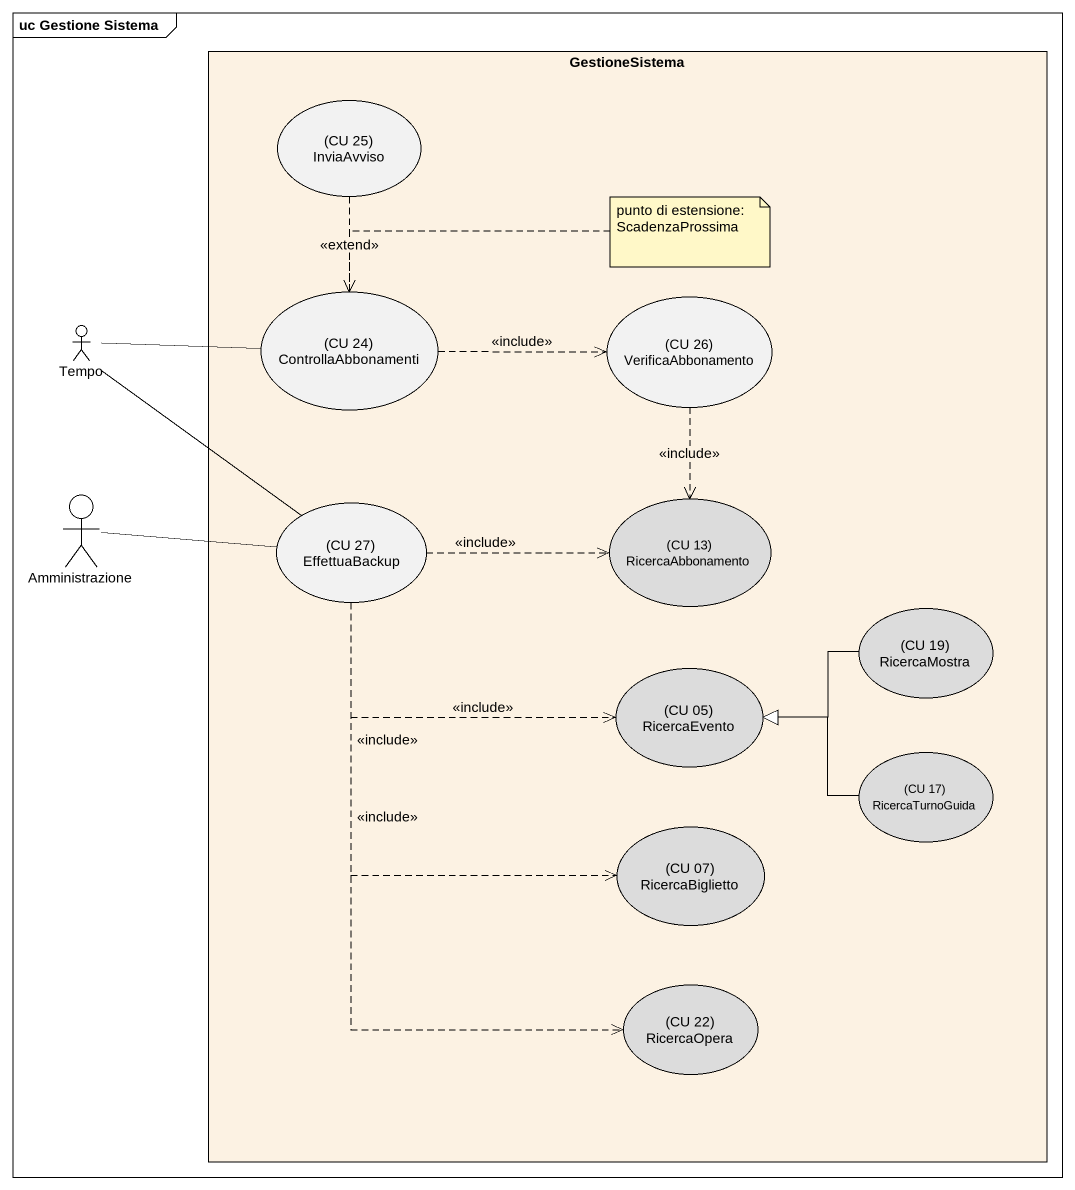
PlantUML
@startuml
mainframe uc Gestione Sistema
rectangle GestioneSistema #FCF2E3 {
  usecase "(CU 25) InviaAvviso" as CU_25_InviaAvviso
  usecase "(CU 24) ControllaAbbonamenti" as CU_24_ControllaAbbonamenti
  usecase "(CU 26) VerificaAbbonamento" as CU_26_VerificaAbbonamento
  usecase "(CU 27) EffettuaBackup" as CU_27_EffettuaBackup
  usecase "(CU 13) RicercaAbbonamento" as CU_13_RicercaAbbonamento #DCDCDC
  usecase "(CU 19) RicercaMostra" as CU_19_RicercaMostra #DCDCDC
  usecase "(CU 05) RicercaEvento" as CU_05_RicercaEvento #DCDCDC
  usecase "(CU 17) RicercaTurnoGuida" as CU_17_RicercaTurnoGuida #DCDCDC
  usecase "(CU 07) RicercaBiglietto" as CU_07_RicercaBiglietto #DCDCDC
  usecase "(CU 22) RicercaOpera" as CU_22_RicercaOpera #DCDCDC
}
actor Tempo
actor Amministrazione
CU_25_InviaAvviso ..> CU_24_ControllaAbbonamenti : <<extend>>
CU_24_ControllaAbbonamenti .right.> CU_26_VerificaAbbonamento : <<include>>
CU_26_VerificaAbbonamento ..> CU_13_RicercaAbbonamento : <<include>>
Tempo -right- CU_24_ControllaAbbonamenti
Tempo -- CU_27_EffettuaBackup
Amministrazione -right- CU_27_EffettuaBackup
CU_27_EffettuaBackup .right.> CU_13_RicercaAbbonamento : <<include>>
CU_27_EffettuaBackup .right.> CU_05_RicercaEvento : <<include>>
CU_27_EffettuaBackup ..> CU_07_RicercaBiglietto : <<include>>
CU_27_EffettuaBackup ..> CU_22_RicercaOpera : <<include>>
CU_19_RicercaMostra -left-|> CU_05_RicercaEvento
CU_17_RicercaTurnoGuida -left-|> CU_05_RicercaEvento
note right of CU_24_ControllaAbbonamenti
  punto di estensione:
  ScadenzaProssima
end note
@enduml
